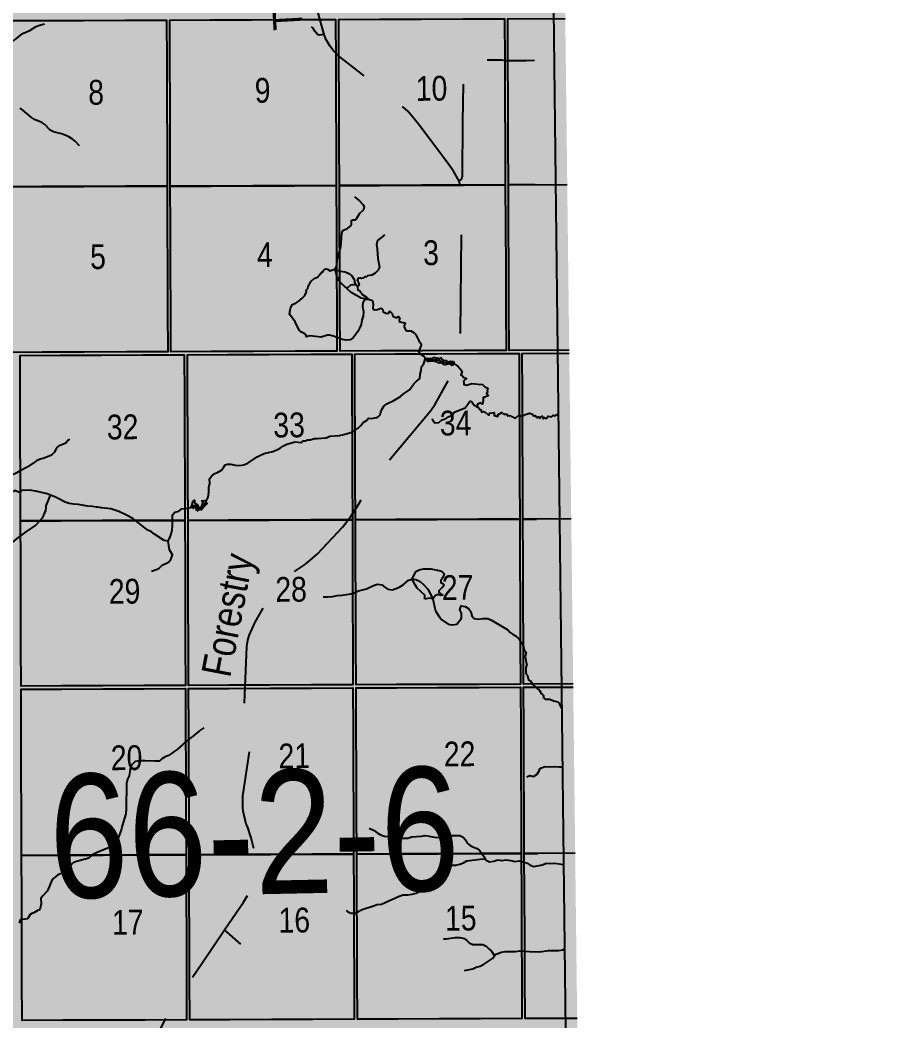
# Model space of a CAD drawing. Extents: x 405326 to 424052, y 6044755 to 6062236.
# Drawn here: x 417320.5 to 417600.2, y 6050583.9 to 6050906.2 of the extents above; entities that cross this region are included whole.
import ezdxf
from ezdxf.enums import TextEntityAlignment as Align

# ---------------------------------------------------------------- set-up
doc = ezdxf.new("R2010")
doc.units = 0
doc.header["$LTSCALE"] = 5
doc.linetypes.add('DASHED2', pattern=[9.525, 6.35, -3.175])
for name, color, linetype in [('33', 20, 'Continuous'), ('Quarters', 8, 'Continuous'), ('RoadSeg', 57, 'DASHED2'), ('T-WATER', 160, 'Continuous')]:
    doc.layers.add(name, color=color, linetype=linetype)
doc.layers.add('ROUTE-MAP-BACKGROUND-H', color=7, linetype='Continuous', true_color=0xf0ebff)
doc.styles.add('120', font='ARIALN.TTF', dxfattribs={"height": 13})
doc.styles.add('80', font='ARIALN.TTF', dxfattribs={"height": 10})

msp = doc.modelspace()

# ---------------------------------------------------------------- hatches: boundary and pattern name
at = {"layer": 'ROUTE-MAP-BACKGROUND-H'}
h = msp.add_hatch(color=256, dxfattribs=at)
h.dxf.hatch_style = 1
h.paths.add_polyline_path([(417500.313, 6050470.993), (417499.828, 6050583.719), (417489.556, 6051448.866), (416064.545, 6051448.577), (416073.609, 6050477.938), (416071.924, 6050150.968), (416104.424, 6050150.804), (416615.018, 6050150.686), (416614.752, 6050098.449), (417501.84, 6050099.469), (417600.187, 6050099.469), (417600.187, 6050157.259), (417501.84, 6050157.777)])

# ---------------------------------------------------------------- linework, layer by layer
at = {"layer": 'Quarters', "flags": 128}
for points in [[(417367.851, 6050852.715), (417354.413, 6050852.664), (417340.975, 6050852.612), (417327.537, 6050852.561), (417314.433, 6050852.511), (417314.391, 6050865.889), (417314.348, 6050879.266), (417314.306, 6050892.644), (417314.264, 6050906.021), (417327.363, 6050906.071), (417340.796, 6050906.122), (417354.229, 6050906.173), (417367.663, 6050906.225), (417367.71, 6050892.847), (417367.757, 6050879.47), (417367.804, 6050866.092)], [(417422.273, 6050852.926), (417408.835, 6050852.874), (417395.397, 6050852.821), (417381.959, 6050852.77), (417368.855, 6050852.719), (417368.808, 6050866.096), (417368.76, 6050879.474), (417368.713, 6050892.851), (417368.666, 6050906.228), (417381.765, 6050906.279), (417395.198, 6050906.331), (417408.632, 6050906.383), (417422.065, 6050906.435), (417422.117, 6050893.058), (417422.169, 6050879.68), (417422.221, 6050866.303)], [(417476.695, 6050853.137), (417463.257, 6050853.085), (417449.819, 6050853.033), (417436.381, 6050852.981), (417423.277, 6050852.93), (417423.225, 6050866.307), (417423.173, 6050879.684), (417423.121, 6050893.062), (417423.069, 6050906.439), (417436.168, 6050906.49), (417449.601, 6050906.542), (417463.034, 6050906.594), (417476.468, 6050906.646), (417476.524, 6050893.269), (417476.581, 6050879.892), (417476.638, 6050866.514)], [(417367.851, 6050852.715), (417367.899, 6050839.338), (417367.946, 6050825.96), (417367.993, 6050812.676), (417368.04, 6050799.392), (417354.597, 6050799.341), (417341.154, 6050799.289), (417327.71, 6050799.238), (417314.601, 6050799.187), (417314.559, 6050812.472), (417314.517, 6050825.756), (417314.475, 6050839.133), (417314.433, 6050852.511), (417327.537, 6050852.561), (417340.975, 6050852.612), (417354.413, 6050852.664)], [(417422.273, 6050852.926), (417422.326, 6050839.549), (417422.378, 6050826.171), (417422.429, 6050812.887), (417422.481, 6050799.604), (417409.038, 6050799.551), (417395.595, 6050799.499), (417382.152, 6050799.447), (417369.043, 6050799.396), (417368.996, 6050812.68), (417368.949, 6050825.964), (417368.902, 6050839.341), (417368.855, 6050852.719), (417381.959, 6050852.77), (417395.397, 6050852.821), (417408.835, 6050852.874)], [(417476.695, 6050853.137), (417476.752, 6050839.76), (417476.809, 6050826.383), (417476.865, 6050813.099), (417476.922, 6050799.816), (417463.479, 6050799.763), (417450.036, 6050799.711), (417436.593, 6050799.659), (417423.485, 6050799.607), (417423.433, 6050812.891), (417423.381, 6050826.175), (417423.329, 6050839.552), (417423.277, 6050852.93), (417436.381, 6050852.981), (417449.819, 6050853.033), (417463.257, 6050853.085)], [(417373.55, 6050745.09), (417360.242, 6050745.04), (417346.933, 6050744.99), (417333.624, 6050744.94), (417320.65, 6050744.891), (417320.608, 6050758.269), (417320.567, 6050771.646), (417320.526, 6050784.931), (417320.484, 6050798.215), (417333.454, 6050798.263), (417346.758, 6050798.313), (417360.061, 6050798.363), (417373.365, 6050798.413), (417373.411, 6050785.129), (417373.457, 6050771.845), (417373.504, 6050758.467)], [(417427.453, 6050745.296), (417414.144, 6050745.245), (417400.836, 6050745.194), (417387.528, 6050745.143), (417374.554, 6050745.094), (417374.507, 6050758.471), (417374.461, 6050771.849), (417374.415, 6050785.133), (417374.369, 6050798.417), (417387.338, 6050798.466), (417400.641, 6050798.517), (417413.945, 6050798.568), (417427.248, 6050798.619), (417427.299, 6050785.335), (417427.35, 6050772.051), (417427.401, 6050758.673)], [(417481.354, 6050745.502), (417468.046, 6050745.452), (417454.738, 6050745.401), (417441.43, 6050745.35), (417428.456, 6050745.3), (417428.405, 6050758.677), (417428.353, 6050772.055), (417428.303, 6050785.339), (417428.252, 6050798.622), (417441.221, 6050798.672), (417454.524, 6050798.723), (417467.828, 6050798.774), (417481.131, 6050798.824), (417481.187, 6050785.541), (417481.242, 6050772.257), (417481.298, 6050758.88)], [(417373.55, 6050745.09), (417373.597, 6050731.712), (417373.643, 6050718.334), (417373.689, 6050704.956), (417373.734, 6050691.913), (417360.421, 6050691.863), (417347.107, 6050691.813), (417333.794, 6050691.763), (417320.815, 6050691.714), (417320.774, 6050704.757), (417320.733, 6050718.135), (417320.691, 6050731.513), (417320.65, 6050744.891), (417333.624, 6050744.94), (417346.933, 6050744.99), (417360.242, 6050745.04)], [(417427.453, 6050745.296), (417427.504, 6050731.918), (417427.555, 6050718.54), (417427.606, 6050705.162), (417427.656, 6050692.119), (417414.343, 6050692.068), (417401.03, 6050692.017), (417387.717, 6050691.966), (417374.738, 6050691.917), (417374.693, 6050704.96), (417374.646, 6050718.338), (417374.6, 6050731.716), (417374.554, 6050745.094), (417387.528, 6050745.143), (417400.836, 6050745.194), (417414.144, 6050745.245)], [(417481.354, 6050745.502), (417481.41, 6050732.125), (417481.467, 6050718.747), (417481.523, 6050705.369), (417481.578, 6050692.325), (417468.265, 6050692.274), (417454.951, 6050692.223), (417441.638, 6050692.173), (417428.66, 6050692.123), (417428.61, 6050705.166), (417428.558, 6050718.544), (417428.507, 6050731.922), (417428.456, 6050745.3), (417441.43, 6050745.35), (417454.738, 6050745.401), (417468.046, 6050745.452)], [(417373.923, 6050637.398), (417360.605, 6050637.348), (417347.287, 6050637.298), (417333.968, 6050637.248), (417320.984, 6050637.199), (417320.943, 6050650.577), (417320.901, 6050663.955), (417320.859, 6050677.333), (417320.818, 6050690.71), (417333.797, 6050690.759), (417347.111, 6050690.809), (417360.424, 6050690.859), (417373.738, 6050690.91), (417373.784, 6050677.532), (417373.831, 6050664.154), (417373.877, 6050650.776)], [(417427.865, 6050637.604), (417414.547, 6050637.553), (417401.229, 6050637.502), (417387.911, 6050637.451), (417374.927, 6050637.402), (417374.88, 6050650.78), (417374.834, 6050664.158), (417374.788, 6050677.535), (417374.741, 6050690.913), (417387.72, 6050690.963), (417401.033, 6050691.014), (417414.347, 6050691.065), (417427.66, 6050691.116), (417427.711, 6050677.738), (417427.763, 6050664.36), (417427.814, 6050650.982)], [(417481.807, 6050637.81), (417468.489, 6050637.759), (417455.171, 6050637.709), (417441.853, 6050637.658), (417428.869, 6050637.608), (417428.818, 6050650.986), (417428.766, 6050664.364), (417428.715, 6050677.742), (417428.663, 6050691.12), (417441.642, 6050691.169), (417454.955, 6050691.22), (417468.269, 6050691.271), (417481.582, 6050691.322), (417481.638, 6050677.944), (417481.694, 6050664.566), (417481.751, 6050651.188)], [(417373.923, 6050637.398), (417373.97, 6050624.02), (417374.016, 6050610.642), (417374.063, 6050597.264), (417374.108, 6050584.221), (417360.785, 6050584.171), (417347.462, 6050584.12), (417334.139, 6050584.07), (417321.15, 6050584.021), (417321.109, 6050597.065), (417321.067, 6050610.443), (417321.026, 6050623.821), (417320.984, 6050637.199), (417333.968, 6050637.248), (417347.287, 6050637.298), (417360.605, 6050637.348)], [(417427.865, 6050637.604), (417427.917, 6050624.226), (417427.968, 6050610.848), (417428.02, 6050597.47), (417428.07, 6050584.427), (417414.747, 6050584.376), (417401.424, 6050584.325), (417388.101, 6050584.274), (417375.112, 6050584.225), (417375.066, 6050597.268), (417375.02, 6050610.646), (417374.973, 6050624.024), (417374.927, 6050637.402), (417387.911, 6050637.451), (417401.229, 6050637.502), (417414.547, 6050637.553)], [(417481.807, 6050637.81), (417481.863, 6050624.432), (417481.92, 6050611.055), (417481.976, 6050597.677), (417482.031, 6050584.633), (417468.708, 6050584.582), (417455.385, 6050584.531), (417442.062, 6050584.48), (417429.073, 6050584.431), (417429.023, 6050597.474), (417428.972, 6050610.852), (417428.92, 6050624.23), (417428.869, 6050637.608), (417441.853, 6050637.658), (417455.171, 6050637.709), (417468.489, 6050637.759)]]:
    msp.add_lwpolyline(points, close=True, dxfattribs=at)
for points in [[(417486.253, 6050853.174), (417477.698, 6050853.141), (417477.642, 6050866.518), (417477.585, 6050879.895), (417477.528, 6050893.273), (417477.471, 6050906.65), (417495.993, 6050906.721)], [(417497.261, 6050799.895), (417477.925, 6050799.819), (417477.869, 6050813.103), (417477.812, 6050826.387), (417477.755, 6050839.764), (417477.698, 6050853.141), (417496.628, 6050853.215)], [(417497.906, 6050745.566), (417482.358, 6050745.506), (417482.302, 6050758.884), (417482.246, 6050772.261), (417482.19, 6050785.544), (417482.134, 6050798.828), (417497.273, 6050798.886)], [(417498.537, 6050692.39), (417482.581, 6050692.329), (417482.526, 6050705.373), (417482.47, 6050718.751), (417482.414, 6050732.128), (417482.358, 6050745.506), (417486.707, 6050745.523)], [(417499.185, 6050637.877), (417482.81, 6050637.814), (417482.754, 6050651.192), (417482.698, 6050664.57), (417482.642, 6050677.948), (417482.585, 6050691.326), (417498.549, 6050691.387)], [(417499.816, 6050584.701), (417483.035, 6050584.637), (417482.98, 6050597.68), (417482.923, 6050611.058), (417482.867, 6050624.436), (417482.81, 6050637.814), (417487.162, 6050637.831)]]:
    msp.add_lwpolyline(points, dxfattribs=at)
at = {"layer": 'RoadSeg'}
msp.add_line((417391.574, 6050608.611), (417386.285, 6050613.19), dxfattribs=at)
at = {"layer": 'RoadSeg', "flags": 128}
for points in [[(417493.311, 6049804.416), (417503.222, 6049824.787), (417504.761, 6049827.481), (417506.437, 6049830.012), (417508.799, 6049833.123), (417516.248, 6049841.066), (417519.016, 6049843.853), (417520.942, 6049845.557), (417540.536, 6049861.145), (417541.937, 6049862.572), (417543.586, 6049864.802), (417544.41, 6049866.683), (417544.998, 6049868.758), (417546.359, 6049878.268), (417546.664, 6049879.539), (417547.661, 6049882.72), (417549.344, 6049886.482), (417552.535, 6049892.837), (417554.406, 6049895.572), (417555.448, 6049896.658), (417556.625, 6049897.582), (417564.308, 6049902.336), (417566.891, 6049904.487), (417567.767, 6049905.504), (417569.153, 6049907.596), (417569.95, 6049909.21), (417570.791, 6049911.889), (417570.978, 6049914.022), (417570.838, 6049917.479), (417569.519, 6049934.117), (417568.938, 6049939.527), (417568.283, 6049942.141), (417567.432, 6049944.585), (417562.819, 6049956.562), (417561.995, 6049959.339), (417559.379, 6049971.259), (417558.884, 6049975.739), (417559.014, 6049977.439), (417559.411, 6049979.111), (417560.584, 6049981.83), (417562.165, 6049984.126), (417570.397, 6049994.315), (417572.031, 6049997.244), (417572.749, 6049999.454), (417573.311, 6050002.76), (417573.304, 6050004.656), (417572.731, 6050008.103), (417571.223, 6050014.857), (417571.048, 6050016.817), (417571.318, 6050019.75), (417572.571, 6050023.436), (417574.804, 6050027.875), (417576.642, 6050032.205), (417577.419, 6050036.313), (417577.728, 6050042.075), (417577.581, 6050045.864), (417577.106, 6050047.85), (417576.198, 6050049.86), (417574.96, 6050051.763), (417573.396, 6050053.36), (417568.624, 6050057.184), (417566.859, 6050058.843), (417565.188, 6050060.736), (417563.156, 6050063.986), (417561.828, 6050067.019), (417561.005, 6050069.695), (417559.1, 6050081.032), (417557.869, 6050085.729), (417557.369, 6050087.315), (417555.374, 6050091.964), (417554.154, 6050094.566), (417551.084, 6050099.69), (417547.111, 6050105.851), (417544.651, 6050109.665), (417542.936, 6050112.057), (417541.779, 6050113.297), (417539.339, 6050115.374), (417536.645, 6050116.913), (417533.263, 6050117.972), (417530.361, 6050118.309), (417527.172, 6050118.108), (417524.956, 6050117.529), (417521.426, 6050116.123), (417516.619, 6050113.791), (417512.855, 6050112.481), (417510.238, 6050111.926), (417508.511, 6050111.789), (417506.251, 6050111.708), (417504.085, 6050111.861), (417501.983, 6050112.182), (417499.172, 6050112.954), (417496.522, 6050113.995), (417493.121, 6050115.918), (417490.788, 6050117.698), (417489.125, 6050119.226), (417486.704, 6050121.969), (417485.364, 6050124.003), (417483.731, 6050127.228), (417482.666, 6050130.399), (417475.483, 6050157.561), (417471.521, 6050172.543), (417470.457, 6050175.647), (417468.754, 6050179.037), (417466.527, 6050182.084), (417454.748, 6050196.27), (417452.027, 6050199.04), (417450.133, 6050200.496), (417444.095, 6050204.393), (417442.606, 6050205.591), (417440.937, 6050207.419), (417439.494, 6050209.55), (417438.379, 6050211.955), (417437.62, 6050214.767), (417437.029, 6050219.079), (417435.902, 6050229.833), (417435.754, 6050246.097), (417434.915, 6050252.699), (417432.503, 6050275.335), (417429.936, 6050298.966), (417428.825, 6050304.298), (417427.526, 6050307.464), (417425.833, 6050310.422), (417421.787, 6050316.091), (417402.858, 6050342.6), (417400.366, 6050345.607), (417398.596, 6050347.465), (417396.254, 6050349.645), (417394.667, 6050350.742), (417393.275, 6050352.076), (417390.909, 6050353.855), (417367.251, 6050372.811), (417365.38, 6050374.767), (417364.488, 6050376.013), (417363.211, 6050378.214), (417362.475, 6050379.961), (417359.071, 6050386.675), (417357.048, 6050391.09), (417354.723, 6050395.598), (417350.746, 6050404.262), (417349.878, 6050407.504), (417349.654, 6050410.227), (417349.952, 6050413.393), (417350.818, 6050416.439), (417352.064, 6050418.861), (417356.168, 6050424.537), (417361.856, 6050432.376), (417362.367, 6050433.352), (417363.058, 6050435.296), (417363.349, 6050437.231), (417363.316, 6050440.325), (417362.768, 6050442.642), (417361.757, 6050444.816), (417358.509, 6050450.468), (417357.522, 6050453.075), (417357.144, 6050455.196), (417357.103, 6050457.125), (417357.482, 6050459.628), (417357.887, 6050460.9), (417359.324, 6050463.726), (417365.182, 6050471.402), (417365.436, 6050471.94), (417368.517, 6050475.665), (417370.059, 6050478.056), (417371.505, 6050480.916), (417371.996, 6050482.89), (417372.242, 6050485.39), (417372.136, 6050487.218), (417371.689, 6050489.438), (417370.906, 6050491.85), (417367.683, 6050499.434), (417366.576, 6050502.97), (417365.484, 6050508.936), (417362.745, 6050528.143), (417362.672, 6050531.601), (417363.16, 6050538.366), (417363.232, 6050542.76), (417362.493, 6050564.97), (417362.666, 6050569.332), (417363.3, 6050573.904), (417363.946, 6050576.38), (417365.769, 6050581.41), (417367.298, 6050584.57), (417369.096, 6050587.669), (417379.028, 6050602.416), (417386.285, 6050613.19), (417392.416, 6050622.171), (417394.7, 6050625.847), (417395.841, 6050628.5), (417396.632, 6050631.977), (417396.704, 6050634.807), (417396.428, 6050636.863), (417394.837, 6050642.819), (417393.727, 6050646.488), (417393.312, 6050647.211), (417392.356, 6050651.483), (417392.229, 6050652.745), (417392.252, 6050656.372), (417392.475, 6050658.373), (417394.174, 6050669.19), (417394.524, 6050673.09), (417394.109, 6050676.941), (417393.168, 6050680.514), (417392.86, 6050682.437), (417392.744, 6050686.361), (417393.521, 6050704.511), (417393.81, 6050706.547), (417394.211, 6050708.053), (417396.182, 6050712.353), (417401.925, 6050722.325), (417403.444, 6050724.42), (417405.301, 6050726.289), (417412.322, 6050730.964), (417416.179, 6050734.174), (417424.375, 6050743.033), (417427.094, 6050746.585), (417429.124, 6050749.689), (417434.207, 6050757.849), (417437.149, 6050761.872), (417452.689, 6050780.503), (417454.11, 6050782.53), (417455.651, 6050785.158), (417459.11, 6050791.453), (417459.808, 6050793.032), (417461.21, 6050797.521), (417461.811, 6050800.528), (417462.236, 6050805.595), (417462.691, 6050849.79), (417462.339, 6050852.245), (417461.796, 6050854.296), (417460.03, 6050857.552), (417458.45, 6050859.848), (417448.828, 6050872.619), (417445.311, 6050876.836), (417442.766, 6050879.177), (417423.003, 6050894.727), (417421.44, 6050896.257), (417420.174, 6050897.894), (417418.962, 6050900.097), (417418.331, 6050901.614), (417416.381, 6050908.826), (417413.397, 6050922.337), (417413.052, 6050926.023), (417411.856, 6050955.61), (417409.959, 6051000.854), (417409.291, 6051005.664), (417408.535, 6051008.376), (417407.154, 6051012.273), (417405.034, 6051016.52), (417403.073, 6051019.506), (417396.505, 6051027.95), (417394.991, 6051030.28), (417393.843, 6051032.618), (417392.957, 6051035.161), (417384.148, 6051065.983), (417383.66, 6051068.601), (417381.012, 6051108.505), (417380.501, 6051112.188), (417380.022, 6051114.373), (417378.885, 6051117.776), (417377.418, 6051121.006), (417373.271, 6051128.27), (417371.673, 6051131.397), (417370.293, 6051135.294), (417369.998, 6051136.652), (417369.64, 6051139.372), (417368.567, 6051156.951), (417368.542, 6051161.242), (417369.165, 6051166.346), (417372.729, 6051184.888), (417372.861, 6051186.749), (417372.985, 6051188.488), (417372.675, 6051192.074), (417371.738, 6051195.481), (417370.897, 6051197.46), (417365.395, 6051207.391), (417363.93, 6051210.52), (417363.309, 6051213.136), (417363.247, 6051214.498), (417363.403, 6051216.531), (417364.349, 6051220.544), (417370.865, 6051242.61), (417372.056, 6051246.062), (417373.164, 6051248.715), (417382.654, 6051268.647), (417383.626, 6051271.43), (417384.346, 6051275.138), (417384.651, 6051279.57), (417384.429, 6051288.383), (417383.94, 6051333.157), (417383.618, 6051346.692), (417383.107, 6051350.375), (417381.036, 6051358.549), (417374.728, 6051382.902), (417371.211, 6051394.872), (417361.582, 6051425.178), (417359.985, 6051431.399), (417355.991, 6051448.839)], [(417418.331, 6050901.614), (417416.739, 6050901.38), (417416.27, 6050901.537), (417415.348, 6050902.615), (417414.794, 6050903.635), (417414.286, 6050904.056)], [(417461.796, 6050854.296), (417462.678, 6050855.047), (417462.889, 6050856.083), (417463.018, 6050873.421), (417463.405, 6050892.76), (417463.581, 6050893.829), (417463.839, 6050894.233), (417464.268, 6050894.409), (417465.068, 6050894.326), (417469.845, 6050893.43), (417475.469, 6050893.383), (417476.737, 6050893.211), (417483.559, 6050893.156), (417486.084, 6050893.25)]]:
    msp.add_lwpolyline(points, dxfattribs=at)
at = {"layer": 'ROUTE-MAP-BACKGROUND-H', "flags": 128}
msp.add_lwpolyline([(417485.846, 6051448.865), (417497.338, 6050470.995)], dxfattribs=at)
at = {"layer": 'T-WATER'}
for p, q in [((417450.938, 6050796.945), (417451.392, 6050797.039)), ((417460.04, 6050795.62), (417460.141, 6050795.588)), ((417460.141, 6050795.588), (417460.785, 6050795.138)), ((417379.249, 6050749.462), (417380.323, 6050751.083))]:
    msp.add_line(p, q, dxfattribs=at)
at = {"layer": 'T-WATER', "flags": 128}
for points in [[(417328.403, 6050904.89), (417326.481, 6050904.372), (417325.374, 6050903.954), (417323.284, 6050902.663), (417322.158, 6050902.098), (417321, 6050901.639), (417319.172, 6050900.172), (417317.186, 6050898.846), (417315.312, 6050897.443), (417314.446, 6050896.7), (417311.355, 6050894.828), (417309.064, 6050893.834), (417307.833, 6050893.383), (417306.788, 6050892.821), (417305.58, 6050892.393), (417304.577, 6050891.72), (417303.704, 6050890.937), (417302.736, 6050890.253), (417301.397, 6050890.291), (417300.095, 6050889.947), (417299.018, 6050889.317), (417296.828, 6050888.32)], [(417339.611, 6050865.75), (417338.238, 6050867.26), (417337.283, 6050868.01), (417336.201, 6050868.647), (417335.024, 6050869.16), (417333.838, 6050869.55), (417331.273, 6050870.241), (417330.155, 6050870.797), (417328.514, 6050872.527), (417327.549, 6050873.257), (417325.158, 6050874.135), (417324.179, 6050874.782), (417321.408, 6050877.143), (417320.395, 6050877.778)], [(417428.199, 6050849.238), (417429.713, 6050847.943), (417430.816, 6050846.786), (417431.236, 6050846.053), (417431.029, 6050845.113), (417430.769, 6050844.785), (417429.796, 6050843.963), (417429.089, 6050842.858), (417428.595, 6050841.939), (417428.399, 6050841.766), (417427.642, 6050841.727), (417427.125, 6050841.542), (417427.028, 6050840.357), (417426.884, 6050839.908), (417425.308, 6050838.769), (417424.734, 6050838.578), (417424.192, 6050838.227), (417423.981, 6050837.556), (417423.812, 6050835.997), (417423.725, 6050834.27), (417423.481, 6050832.682), (417423.034, 6050831.045), (417422.517, 6050829.411), (417422.211, 6050826.849), (417421.791, 6050826.039)], [(417437.947, 6050836.936), (417437.501, 6050836.732), (417436.501, 6050836.023), (417435.6, 6050835.252), (417435.212, 6050833.97), (417435.431, 6050832.553), (417435.656, 6050829.43), (417436.173, 6050826.655), (417435.622, 6050825.517), (417434.764, 6050824.664), (417433.725, 6050824.04), (417432.343, 6050823.821), (417432.062, 6050823.55), (417431.486, 6050823.496), (417430.861, 6050823.07), (417430.45, 6050822.995), (417430.114, 6050823.19), (417430.012, 6050823.083), (417429.61, 6050823.1), (417429.314, 6050822.999), (417428.993, 6050822.474), (417429.435, 6050821.638), (417429.642, 6050820.814), (417429.337, 6050820.489), (417428.972, 6050820.596)], [(417421.791, 6050826.039), (417422.396, 6050823.807), (417423.024, 6050822.377), (417424.857, 6050820.474), (417425.659, 6050819.763)], [(417428.972, 6050820.596), (417428.522, 6050820.78), (417427.708, 6050820.986), (417427.456, 6050820.98), (417426.816, 6050820.883), (417425.659, 6050819.763)], [(417425.659, 6050819.763), (417426.886, 6050818.676), (417430.263, 6050816.756), (417432.696, 6050816.37)], [(417432.696, 6050816.37), (417433.665, 6050815.973), (417433.955, 6050815.743), (417434.119, 6050814.749), (417434.08, 6050813.387), (417434.187, 6050813.069), (417434.544, 6050812.836), (417435.523, 6050812.959), (417436.581, 6050813.459), (417437.232, 6050812.912), (417437.37, 6050812.223), (417438.536, 6050811.698), (417439.247, 6050811.782), (417439.364, 6050812.388), (417439.523, 6050812.48), (417440.233, 6050811.688), (417440.508, 6050810.867), (417440.883, 6050810.625), (417441.775, 6050810.32), (417442.312, 6050810.788), (417442.665, 6050810.239), (417442.744, 6050809.869), (417442.541, 6050809.581), (417442.619, 6050809.015), (417444.344, 6050808.663), (417444.458, 6050808.482), (417444.092, 6050807.749), (417444.131, 6050807.407), (417444.695, 6050806.252), (417445.092, 6050806.124), (417446.232, 6050806.106), (417447.333, 6050805.479), (417447.862, 6050804.921), (417448.853, 6050802.86), (417449.555, 6050801.891), (417449.623, 6050801.583), (417449.265, 6050800.657), (417448.708, 6050799.562), (417449.415, 6050798.595), (417450.413, 6050797.925), (417450.978, 6050797.338)], [(417380.323, 6050751.083), (417381.024, 6050752.599), (417381.213, 6050754.018), (417381.264, 6050755.617), (417381.53, 6050757.018), (417381.514, 6050758.488), (417382.255, 6050759.431), (417383.195, 6050760.15), (417383.774, 6050760.424), (417384.073, 6050760.498), (417385.349, 6050761.299), (417386.008, 6050762.12), (417386.482, 6050762.972), (417387.218, 6050763.143), (417388.357, 6050763.134), (417389.725, 6050762.854), (417391.122, 6050762.74), (417392.569, 6050762.991), (417393.807, 6050763.477), (417396.787, 6050765.535), (417397.904, 6050766.13), (417399.105, 6050766.62), (417401.815, 6050767.312), (417403.099, 6050767.768), (417404.249, 6050768.373), (417405.28, 6050769.064), (417406.415, 6050769.663), (417409.078, 6050770.369), (417410.993, 6050770.177), (417411.222, 6050770.269), (417411.284, 6050770.39), (417411.777, 6050770.654), (417412.413, 6050770.66), (417413.012, 6050770.988), (417413.898, 6050770.993), (417415.286, 6050771.491), (417416.083, 6050771.455), (417419.043, 6050771.691), (417420.24, 6050772.177), (417423.294, 6050772.458), (417424.698, 6050772.727), (417427.259, 6050773.527), (417428.33, 6050774.116), (417429.312, 6050774.824), (417430.218, 6050775.631), (417430.953, 6050776.593), (417432.029, 6050777.235), (417432.685, 6050777.998), (417433.679, 6050777.93), (417434.745, 6050778.065), (417435.455, 6050778.265), (417435.898, 6050778.566), (417436.417, 6050779.079), (417436.637, 6050780.025), (417436.976, 6050780.78), (417437.566, 6050781.868), (417438.598, 6050782.586), (417440.835, 6050783.697), (417442.934, 6050784.948), (417443.815, 6050785.723), (417445.838, 6050787.148), (417447.26, 6050789.1), (417448.087, 6050789.924), (417448.402, 6050790.141), (417449.16, 6050790.779), (417449.336, 6050792.166), (417449.656, 6050793.323), (417449.762, 6050794.572), (417450.453, 6050795.557), (417450.938, 6050796.945)], [(417450.978, 6050797.338), (417451.09, 6050797.145), (417451.392, 6050797.039)], [(417451.392, 6050797.039), (417451.422, 6050797.032), (417451.905, 6050796.913), (417452.334, 6050796.806), (417454.337, 6050796.877), (417455.146, 6050796.689), (417456.903, 6050796.014), (417457.383, 6050795.903), (417458.723, 6050795.847), (417459.644, 6050795.745), (417460.04, 6050795.62)], [(417460.785, 6050795.138), (417461.472, 6050794.658), (417462.298, 6050793.826), (417462.847, 6050793.011), (417462.34, 6050791.999), (417462.681, 6050791.866), (417463.231, 6050791.175), (417464.223, 6050790.793), (417463.786, 6050790.478), (417463.229, 6050789.881), (417463.337, 6050789.455), (417463.331, 6050788.802), (417463.808, 6050788.696), (417464.174, 6050788.677), (417465.878, 6050789.153), (417466.967, 6050789.036), (417468.007, 6050788.997), (417469.395, 6050788.861), (417470.065, 6050788.05), (417471.102, 6050787.62), (417470.889, 6050786.794), (417471.024, 6050786.453), (417470.612, 6050785.858), (417471.066, 6050785.583), (417471.145, 6050785.165), (417470.135, 6050784.781), (417469.565, 6050784.659), (417469.53, 6050783.709), (417469.369, 6050782.543), (417468.682, 6050782.976), (417467.8, 6050782.555), (417467.575, 6050781.973)], [(417453.186, 6050777.868), (417453.299, 6050777.433), (417454.045, 6050776.512), (417455.312, 6050776.65), (417456.217, 6050777.415), (417457.442, 6050777.828), (417458.416, 6050778.465), (417459.599, 6050778.913), (417460.271, 6050779.896), (417463.784, 6050781.325), (417465.146, 6050783.277), (417465.475, 6050783.51), (417466.074, 6050783.026), (417466.72, 6050782.056), (417467.575, 6050781.973)], [(417467.575, 6050781.973), (417467.469, 6050781.7), (417467.913, 6050781.698), (417468.02, 6050781.267), (417468.472, 6050781.045), (417468.569, 6050780.597), (417468.971, 6050780.637), (417469.053, 6050779.947), (417469.64, 6050780.107), (417470.257, 6050779.913), (417471.144, 6050779.043), (417471.469, 6050779.063), (417471.651, 6050779.643), (417473.065, 6050779.87), (417473.055, 6050778.806), (417474.322, 6050778.504), (417474.327, 6050779.084), (417475.611, 6050779.789), (417475.765, 6050779.614), (417476.393, 6050779.249), (417477.139, 6050779.291), (417477.361, 6050778.799), (417478.138, 6050778.838), (417479.979, 6050777.995), (417481.161, 6050779.109), (417482.276, 6050778.561), (417483.227, 6050779.184), (417484.426, 6050779.644), (417485.462, 6050779.341), (417485.47, 6050779.137), (417485.703, 6050778.795), (417486.26, 6050778.851), (417486.365, 6050778.497), (417486.861, 6050778.392), (417487.103, 6050778.133), (417487.498, 6050778.473), (417487.681, 6050777.968), (417488.032, 6050778.059), (417488.159, 6050778.319), (417488.538, 6050778.623), (417488.786, 6050778.175), (417488.857, 6050777.799), (417489.318, 6050778.202), (417489.597, 6050777.892), (417490.244, 6050778.265), (417490.524, 6050778.618), (417491.596, 6050778.41), (417492.044, 6050778.926), (417492.471, 6050778.749), (417493.318, 6050779.149), (417493.719, 6050778.923)], [(417336.405, 6050771.212), (417335.983, 6050770.867), (417335.197, 6050769.97), (417332.852, 6050768.957), (417332.526, 6050768.631)], [(417332.526, 6050768.631), (417332.069, 6050768.077), (417331.454, 6050766.971), (417330.587, 6050766.137), (417328.249, 6050765.139), (417327.003, 6050764.751), (417325.801, 6050764.257), (417322.83, 6050762.171), (417320.501, 6050761.067), (417319.494, 6050760.411), (417316.073, 6050758.789), (417313.088, 6050756.7), (417311.98, 6050756.138), (417310.593, 6050755.308)], [(417330.317, 6050753.206), (417329.25, 6050753.631), (417326.53, 6050754.32), (417323.741, 6050754.781), (417321.114, 6050754.663), (417320.249, 6050754.137), (417319.977, 6050754.126), (417318.8, 6050754.723), (417318.456, 6050754.343), (417317.659, 6050754.463), (417316.546, 6050753.814), (417315.884, 6050753.958), (417314.929, 6050753.875), (417314.035, 6050753.896), (417314.096, 6050754.272), (417314.234, 6050754.475), (417313.335, 6050754.039), (417312.76, 6050753.851), (417311.98, 6050754.09), (417310.879, 6050754.801), (417310.593, 6050755.308)], [(417328.869, 6050749.294), (417328.885, 6050749.561), (417328.894, 6050749.722), (417330.317, 6050753.206)], [(417345.362, 6050749.347), (417345.095, 6050749.388), (417343.774, 6050749.594), (417342.179, 6050749.668), (417339.31, 6050750.167), (417337.753, 6050750.261), (417336.32, 6050750.517), (417334.99, 6050750.897), (417332.534, 6050752.205), (417331.649, 6050752.676), (417330.468, 6050753.146), (417330.317, 6050753.206)], [(417317.545, 6050737.351), (417317.674, 6050737.668), (417319.559, 6050739.209), (417322.461, 6050741.399), (417325.507, 6050743.419), (417327.839, 6050745.97), (417328.806, 6050748.225), (417328.869, 6050749.294)], [(417368.152, 6050738.389), (417366.867, 6050738.645), (417363.727, 6050740.599), (417362.753, 6050741.35), (417361.637, 6050741.982), (417356.746, 6050745.654), (417354.578, 6050746.903), (417352.243, 6050747.932), (417349.704, 6050748.851), (417346.696, 6050749.139), (417345.434, 6050749.336), (417345.362, 6050749.347)], [(417368.142, 6050738.455), (417368.699, 6050739.503), (417369.165, 6050740.689), (417369.455, 6050742.059), (417369.58, 6050743.526), (417369.542, 6050746.839), (417370.28, 6050747.759), (417371.605, 6050748.095), (417372.6, 6050748.788), (417373.863, 6050748.872), (417375.347, 6050749.263), (417375.627, 6050749.383), (417375.776, 6050749.45)], [(417375.776, 6050749.45), (417376.463, 6050749.886), (417376.849, 6050749.926), (417377.04, 6050749.866), (417377.321, 6050749.667), (417377.456, 6050749.456)], [(417377.456, 6050749.456), (417377.549, 6050749.186), (417377.931, 6050748.825), (417378.159, 6050748.716)], [(417378.159, 6050748.716), (417378.322, 6050748.637), (417378.593, 6050748.712), (417378.859, 6050748.857), (417379.249, 6050749.462)], [(417362.841, 6050728.759), (417364.078, 6050729.11), (417365.186, 6050729.628), (417366.198, 6050730.7), (417368.236, 6050731.64), (417369.072, 6050732.512), (417369.463, 6050733.675), (417369.528, 6050734.009), (417368.569, 6050735.649), (417368.152, 6050738.389)], [(417418.051, 6050720.416), (417419.668, 6050720.444), (417421.158, 6050720.616), (417422.552, 6050720.912), (417424.161, 6050720.95), (417425.62, 6050721.16), (417426.999, 6050721.46), (417428.289, 6050721.843), (417429.389, 6050722.403), (417432.061, 6050723.03), (417434.308, 6050724.143), (417435.555, 6050724.573), (417436.917, 6050724.348), (417437.872, 6050723.591), (417438.928, 6050722.932), (417440.261, 6050722.698), (417441.535, 6050723.128), (417442.697, 6050723.672), (417443.766, 6050724.311), (417445.563, 6050725.839), (417446.748, 6050726.115)], [(417446.748, 6050726.115), (417447.92, 6050726.008), (417449.264, 6050725.422), (417450.517, 6050724.321), (417451.724, 6050722.964), (417453.057, 6050720.483), (417453.372, 6050719.832)], [(417453.372, 6050719.832), (417453.85, 6050717.256), (417454.259, 6050716.002), (417455.546, 6050713.95), (417456.292, 6050713.035), (417458.298, 6050711.678), (417459.743, 6050711.451), (417461.139, 6050711.686), (417462.595, 6050713.543), (417462.629, 6050715.168), (417462.077, 6050716.281), (417462.52, 6050717.523), (417463.792, 6050717.314), (417464.827, 6050716.663), (417465.54, 6050715.7), (417465.883, 6050714.392), (417466.624, 6050713.467), (417468.037, 6050713.243), (417469.47, 6050713.457), (417471.055, 6050713.463), (417472.245, 6050712.96), (417477.464, 6050709.831), (417478.301, 6050709.013), (417479.253, 6050708.292), (417480.327, 6050707.686), (417481.131, 6050706.813), (417481.823, 6050705.832), (417482.401, 6050704.736), (417482.744, 6050703.442), (417483.442, 6050702.485), (417483.069, 6050701.188), (417483.565, 6050698.913), (417483.606, 6050698.647), (417483.326, 6050697.745), (417483.262, 6050696.762), (417483.282, 6050695.824), (417483.52, 6050695.456), (417483.792, 6050695.16), (417484.19, 6050693.742), (417484.794, 6050693.457), (417485.106, 6050692.823), (417485.492, 6050692.304), (417485.943, 6050691.802), (417487.718, 6050690.253), (417488.294, 6050689.174), (417488.656, 6050689.028), (417488.991, 6050688.683), (417488.964, 6050687.957), (417489.269, 6050687.665), (417489.524, 6050687.549), (417491.031, 6050687.491), (417492.212, 6050687.002), (417493.571, 6050686.68), (417494.006, 6050686.194), (417494.13, 6050685.864), (417494.829, 6050684.495)], [(417378.409, 6050677.379), (417378.147, 6050677.186), (417377.209, 6050676.492), (417376.368, 6050675.689), (417375.87, 6050675.324), (417375.608, 6050675.131), (417373.519, 6050673.597), (417372.772, 6050672.768), (417371.059, 6050671.265), (417370.144, 6050670.675), (417369.265, 6050669.959), (417368.253, 6050669.395), (417367.16, 6050668.92), (417366.169, 6050668.241), (417365.326, 6050667.499), (417363.825, 6050667.505), (417360.67, 6050667.663), (417359.012, 6050667.633), (417357.553, 6050667.397), (417356.722, 6050666.587), (417356.043, 6050665.592), (417355.798, 6050664.244), (417355.647, 6050662.821), (417355.03, 6050661.755), (417354.803, 6050660.311), (417354.648, 6050652.14), (417354.537, 6050650.625), (417353.336, 6050646.683), (417353.083, 6050645.265), (417351.62, 6050641.645), (417350.808, 6050640.767), (417349.87, 6050640.023), (417348.739, 6050639.466), (417346.284, 6050638.518), (417343.956, 6050637.435), (417343.297, 6050636.965), (417342.971, 6050636.654)], [(417379.666, 6050678.308), (417378.671, 6050677.573), (417378.409, 6050677.379)], [(417483.667, 6050662.473), (417484.531, 6050662.939), (417485.765, 6050662.605), (417486.909, 6050663.321), (417487.597, 6050664.421), (417487.816, 6050665.024), (417488.307, 6050665.39), (417489.489, 6050665.851), (417490.996, 6050665.749), (417492.443, 6050665.811), (417493.982, 6050665.681), (417495.05, 6050665.676)], [(417432.843, 6050645.909), (417434.498, 6050645.165), (417435.415, 6050644.404), (417436.467, 6050643.756), (417437.778, 6050643.353), (417439.303, 6050643.259), (417440.921, 6050643.272), (417443.724, 6050642.759), (417445.325, 6050642.729), (417446.629, 6050643.122), (417449.563, 6050643.342), (417450.885, 6050643.643), (417452.155, 6050643.36), (417453.203, 6050643.116), (417454.674, 6050642.902), (417457.689, 6050643.224), (417458.981, 6050643.568), (417460.495, 6050643.644), (417462.086, 6050643.612), (417463.15, 6050643.056), (417463.851, 6050642.182), (417464.464, 6050641.175), (417465.327, 6050640.393), (417466.413, 6050639.838), (417467.636, 6050639.391), (417468.536, 6050638.622), (417469.883, 6050636.673), (417470.226, 6050636.077)], [(417342.971, 6050636.654), (417342.645, 6050636.341), (417340.275, 6050635.613), (417338.692, 6050635.192), (417337.572, 6050634.753), (417336.659, 6050633.836), (417336.093, 6050632.622), (417335.078, 6050631.912), (417332.665, 6050630.937), (417330.849, 6050629.391), (417329.367, 6050625.806), (417327.692, 6050624.101), (417327.21, 6050623.337), (417327.26, 6050621.575), (417326.966, 6050620.087), (417326.722, 6050619.635), (417325.959, 6050619.376), (417324.927, 6050618.723), (417324.31, 6050618.519), (417323.696, 6050618.168), (417323.054, 6050617.125), (417322.906, 6050616.739), (417320.494, 6050616.417), (417320.237, 6050615.413)], [(417425.428, 6050619.484), (417425.888, 6050619.132), (417426.954, 6050618.532), (417428.393, 6050618.61), (417430.566, 6050619.713), (417434.244, 6050620.903), (417435.412, 6050621.369), (417436.829, 6050621.529), (417438.03, 6050621.994), (417442.573, 6050624.055), (417443.788, 6050624.438), (417445.307, 6050624.526), (417446.693, 6050624.716), (417447.997, 6050625.045), (417449.109, 6050625.584), (417449.99, 6050626.372), (417450.176, 6050626.846), (417451.651, 6050628.545), (417455.055, 6050631.642), (417456.04, 6050632.311), (417458.141, 6050633.519), (417459.231, 6050634.037), (417460.751, 6050634.036), (417462.067, 6050634.335), (417463.242, 6050634.837), (417464.269, 6050635.482), (417468.59, 6050636.011), (417470.226, 6050636.077)], [(417470.226, 6050636.077), (417470.488, 6050635.623), (417471.632, 6050635.095), (417473.025, 6050635.363), (417474.242, 6050635.722), (417475.575, 6050635.535), (417476.955, 6050635.803), (417478.423, 6050635.595), (417479.743, 6050635.264), (417481.195, 6050635.45), (417483.747, 6050634.714), (417484.722, 6050634.037), (417485.919, 6050633.628), (417488.665, 6050634.181), (417489.843, 6050634.65), (417491.207, 6050634.542), (417492.63, 6050634.736), (417495.419, 6050634.306)], [(417456.819, 6050610.321), (417457.674, 6050610.369), (417460.58, 6050610.772), (417462.101, 6050610.756), (417463.41, 6050610.445), (417464.33, 6050609.8), (417465.035, 6050608.993), (417466.192, 6050608.475), (417469.487, 6050608.481), (417470.577, 6050607.97), (417471.351, 6050607.125), (417472.258, 6050606.335), (417472.987, 6050605.21), (417473.659, 6050605.385)], [(417473.659, 6050605.385), (417474.117, 6050605.503), (417475.316, 6050605.995), (417476.69, 6050606.263), (417479.934, 6050606.222), (417481.338, 6050606.439), (417484.457, 6050606.203), (417487.743, 6050606.142), (417490.618, 6050606.528), (417493.805, 6050606.55), (417495.186, 6050606.793), (417495.739, 6050607.047)], [(417463.591, 6050600.071), (417466.194, 6050600.696), (417467.287, 6050601.203), (417468.589, 6050601.563), (417469.658, 6050602.08), (417472.559, 6050604.027), (417473.659, 6050605.385)]]:
    msp.add_lwpolyline(points, dxfattribs=at)
for points in [[(417425.239, 6050803.172), (417423.871, 6050803.483), (417423.435, 6050803.648), (417422.429, 6050804.028), (417421.433, 6050804.405), (417420.113, 6050804.779), (417419.6, 6050804.762), (417419.412, 6050804.755), (417417.401, 6050804.067), (417413.792, 6050804.538), (417412.734, 6050804.223), (417412.433, 6050804.903), (417412.189, 6050805.134), (417411.069, 6050805.705), (417410.331, 6050806.38), (417409.05, 6050809.07), (417407.523, 6050811.061), (417407.208, 6050811.63), (417407.521, 6050813.44), (417407.737, 6050813.889), (417408.225, 6050814.554), (417409.337, 6050815.159), (417410.349, 6050815.828), (417410.876, 6050816.43), (417411.302, 6050816.643), (417412.191, 6050817.553), (417412.726, 6050818.674), (417412.636, 6050819.194), (417413.08, 6050819.764), (417413.181, 6050820.36), (417414.21, 6050822.173), (417415.153, 6050822.964), (417416.215, 6050823.439), (417417.536, 6050824.963), (417418.028, 6050825.257), (417418.227, 6050825.7), (417418.92, 6050826.108), (417419.405, 6050826.019), (417420.32, 6050825.444), (417421.433, 6050825.837), (417421.791, 6050826.039), (417422.344, 6050825.761), (417422.447, 6050825.71), (417423.35, 6050825.417), (417423.634, 6050825.325), (417425.126, 6050825.17), (417426.295, 6050824.633), (417427.265, 6050823.889), (417428.076, 6050822.637), (417428.259, 6050821.509), (417428.972, 6050820.596), (417429.265, 6050819.351), (417429.793, 6050819.066), (417430.817, 6050817.677), (417432.024, 6050816.985), (417432.696, 6050816.37), (417431.297, 6050815.963), (417430.842, 6050815.12), (417430.701, 6050813.95), (417431.066, 6050812.348), (417430.95, 6050810.81), (417430.536, 6050809.594), (417430.307, 6050808.161), (417429.798, 6050806.961), (417429.184, 6050805.865), (417427.744, 6050803.906), (417426.751, 6050803.231), (417425.239, 6050803.172)], [(417459.552, 6050794.968), (417459.295, 6050795.148), (417459.152, 6050795.329), (417458.756, 6050795.528), (417457.332, 6050795.175), (417456.869, 6050795.234), (417456.541, 6050795.458), (417456.375, 6050795.662), (417456.048, 6050795.863), (417455.589, 6050795.738), (417455.126, 6050795.797), (417454.795, 6050796.182), (417454.5, 6050796.188), (417454.217, 6050796.193), (417453.706, 6050796.367), (417452.07, 6050796.24), (417451.677, 6050796.277), (417451.601, 6050796.599), (417450.938, 6050796.945), (417450.827, 6050797.136), (417450.978, 6050797.338), (417452.833, 6050797.248), (417453.362, 6050797.352), (417453.636, 6050797.496), (417454.073, 6050797.552), (417454.495, 6050797.441), (417454.56, 6050797.424), (417455.185, 6050797.345), (417455.465, 6050797.212), (417455.992, 6050797.385), (417456.092, 6050797.064), (417456.677, 6050796.661), (417457.695, 6050796.567), (417457.884, 6050796.364), (417458.211, 6050796.186), (417459.2, 6050796.323), (417459.871, 6050796.245), (417460.081, 6050796.134), (417460.11, 6050795.874), (417460.141, 6050795.588), (417459.984, 6050795.278), (417459.935, 6050795.226), (417459.781, 6050795.066), (417459.552, 6050794.968)], [(417377.384, 6050748.056), (417377.13, 6050749.11), (417377.133, 6050749.455), (417376.96, 6050749.649), (417376.843, 6050749.707), (417376.823, 6050749.688), (417376.575, 6050749.453), (417376.562, 6050749.44), (417376.443, 6050749.327), (417376.274, 6050748.914), (417375.744, 6050749.45), (417375.708, 6050749.486), (417375.765, 6050749.752), (417376.07, 6050751.161), (417376.616, 6050751.613), (417376.621, 6050750.952), (417377.081, 6050750.373), (417377.557, 6050750.072), (417377.939, 6050749.457), (417378.158, 6050749.104), (417378.181, 6050749.067), (417378.158, 6050749.045), (417377.931, 6050748.825), (417377.89, 6050748.464), (417377.384, 6050748.056)], [(417378.681, 6050748.306), (417378.593, 6050748.712), (417378.895, 6050749.461), (417379.143, 6050749.989), (417379.386, 6050751.108), (417379.028, 6050751.373), (417379.844, 6050751.452), (417380.323, 6050751.083), (417380.749, 6050750.5), (417379.681, 6050749.464), (417379.669, 6050749.452), (417378.681, 6050748.306)], [(417450.776, 6050719.753), (417450.742, 6050720.988), (417449.725, 6050722.008), (417449.35, 6050722.298), (417448.312, 6050723.276), (417447.665, 6050724.339), (417446.748, 6050726.115), (417447.847, 6050728.58), (417448.97, 6050729.145), (417450.335, 6050729.499), (417452.709, 6050729.468), (417454.769, 6050729.095), (417454.873, 6050729.076), (417456.178, 6050728.699), (417457.011, 6050727.856), (417456.629, 6050726.672), (417455.899, 6050725.738), (417455.936, 6050725.052), (417456.56, 6050724.731), (417456.92, 6050724.417), (417456.61, 6050723.724), (417455.24, 6050722.437), (417455.289, 6050721.889), (417456.541, 6050721.034), (417455.816, 6050720.928), (417454.965, 6050721.185), (417454.801, 6050721.112), (417454.25, 6050720.867), (417453.372, 6050719.832), (417452.145, 6050720.078), (417450.776, 6050719.753)]]:
    msp.add_lwpolyline(points, close=True, dxfattribs=at)

# ---------------------------------------------------------------- texts
at = {"layer": '33', "style": '80'}
for s, rotation, p in [('Trunk', 93.08143, (417405.89, 6050916.805)), ('Forestry', 79.08384, (417388.623, 6050714.364))]:
    msp.add_text(s, height=9.4921, rotation=rotation, dxfattribs=at).set_placement(p, align=Align.MIDDLE)
at = {"layer": 'RoadSeg', "style": '120'}
for s, height, rotation, p in [('8', 7.974, 0.67212, (417342.477, 6050878.934)), ('9', 7.974, 0.67212, (417396.073, 6050879.563)), ('10', 7.9742, 0.67212, (417447.918, 6050880.171)), ('3', 7.974, 0.67212, (417450.295, 6050827.258)), ('5', 7.974, 0.67212, (417343.088, 6050826.011)), ('4', 7.974, 0.67212, (417396.786, 6050826.598)), ('34', 7.9742, 0.67212, (417455.654, 6050772.392)), ('32', 7.9742, 0.67212, (417348.474, 6050771.135)), ('33', 7.9742, 0.67212, (417402.054, 6050771.763)), ('29', 7.9742, 0.67212, (417349.107, 6050718.201)), ('28', 7.9742, 0.67212, (417402.702, 6050718.83)), ('27', 7.9742, 0.67212, (417456.304, 6050719.417)), ('22', 7.9742, 0.67212, (417456.948, 6050665.822)), ('20', 7.9742, 0.67212, (417349.747, 6050664.607)), ('21', 7.9742, 0.67212, (417403.727, 6050665.198)), ('66-2-6', 39.871, 1.17937, (417330.281, 6050623.282)), ('17', 7.9742, 0.67212, (417350.14, 6050611.628)), ('16', 7.9742, 0.67212, (417403.735, 6050612.299)), ('15', 7.9742, 0.67212, (417457.313, 6050612.928))]:
    msp.add_text(s, height=height, rotation=rotation, dxfattribs=at).set_placement(p)

doc.saveas('drawing.dxf')
